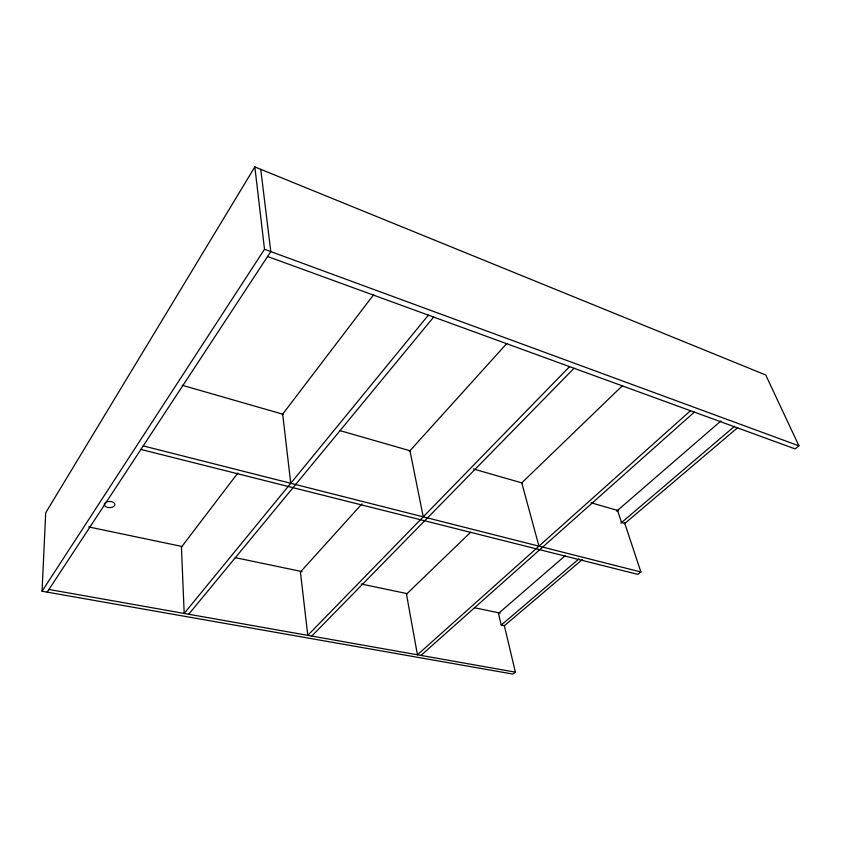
<?xml version="1.0" encoding="UTF-8"?>
<svg xmlns="http://www.w3.org/2000/svg" width="841" height="841" viewBox="0 0 841 841"><rect width="100%" height="100%" fill="white"/><g stroke="black" fill="none" stroke-linecap="round" stroke-linejoin="round"><path stroke-width="1.26" d="M504.295 625.431L515.375 672.159L512.957 674.083L42.05 591.234L45.708 512.779L254.834 166.917L765.731 374.991L798.95 445.846L795.123 448.894L267.585 256.494M42.05 591.234L264.516 249.272L254.834 166.917M47.201 592.138L270.802 251.596L260.742 169.325M237.824 473.062L181.425 547.123L184.19 613.436L428.384 315.133M282.303 414.645L373.656 294.676M188.72 614.245L433.651 317.057M361.903 503.938L300.426 572.006L307.785 635.354L569.567 366.634M409.336 451.428L506.829 343.485M311.79 636.059L574.056 368.263M470.645 532.237L406.476 594.188L417.441 654.792L690.45 410.723M521.599 483.039L622.571 385.556M421.005 655.423L694.319 412.132M565.015 555.859L498.482 613.415L501.225 625.105L504.369 625.736L582.477 559.412M616.663 511.181L720.937 420.963M501.225 625.105L578.997 558.834M620.879 523.144L734.55 426.292M624.548 523.701L737.715 427.617M624.474 522.471L640.895 571.985L637.888 574.382L140.899 449.441M48.957 589.467L515.375 672.159M88.673 526.929L182.539 546.587M235.259 557.636L302.119 571.638M361.262 584.022L407.549 593.725M474.408 607.728L500.132 613.11M143.222 445.909L640.895 571.985M624.81 523.47L621.562 522.566L617.557 510.403M182.224 385.283L283.049 414.256M339.753 430.56L410.324 450.839M473.336 468.952L522.482 483.081M591.044 502.781L618.261 510.603M264.516 249.272L798.95 445.846M521.777 482.871L538.955 546.156M409.956 450.734L423.244 516.847M282.681 414.15L290.744 483.281M104.683 503.36A5.309 3.091 -0.2 0 1 113.514 502.445A5.309 3.091 -0.2 0 1 111.128 507.48A5.309 3.091 -0.2 0 1 104.326 504.106"/></g></svg>
